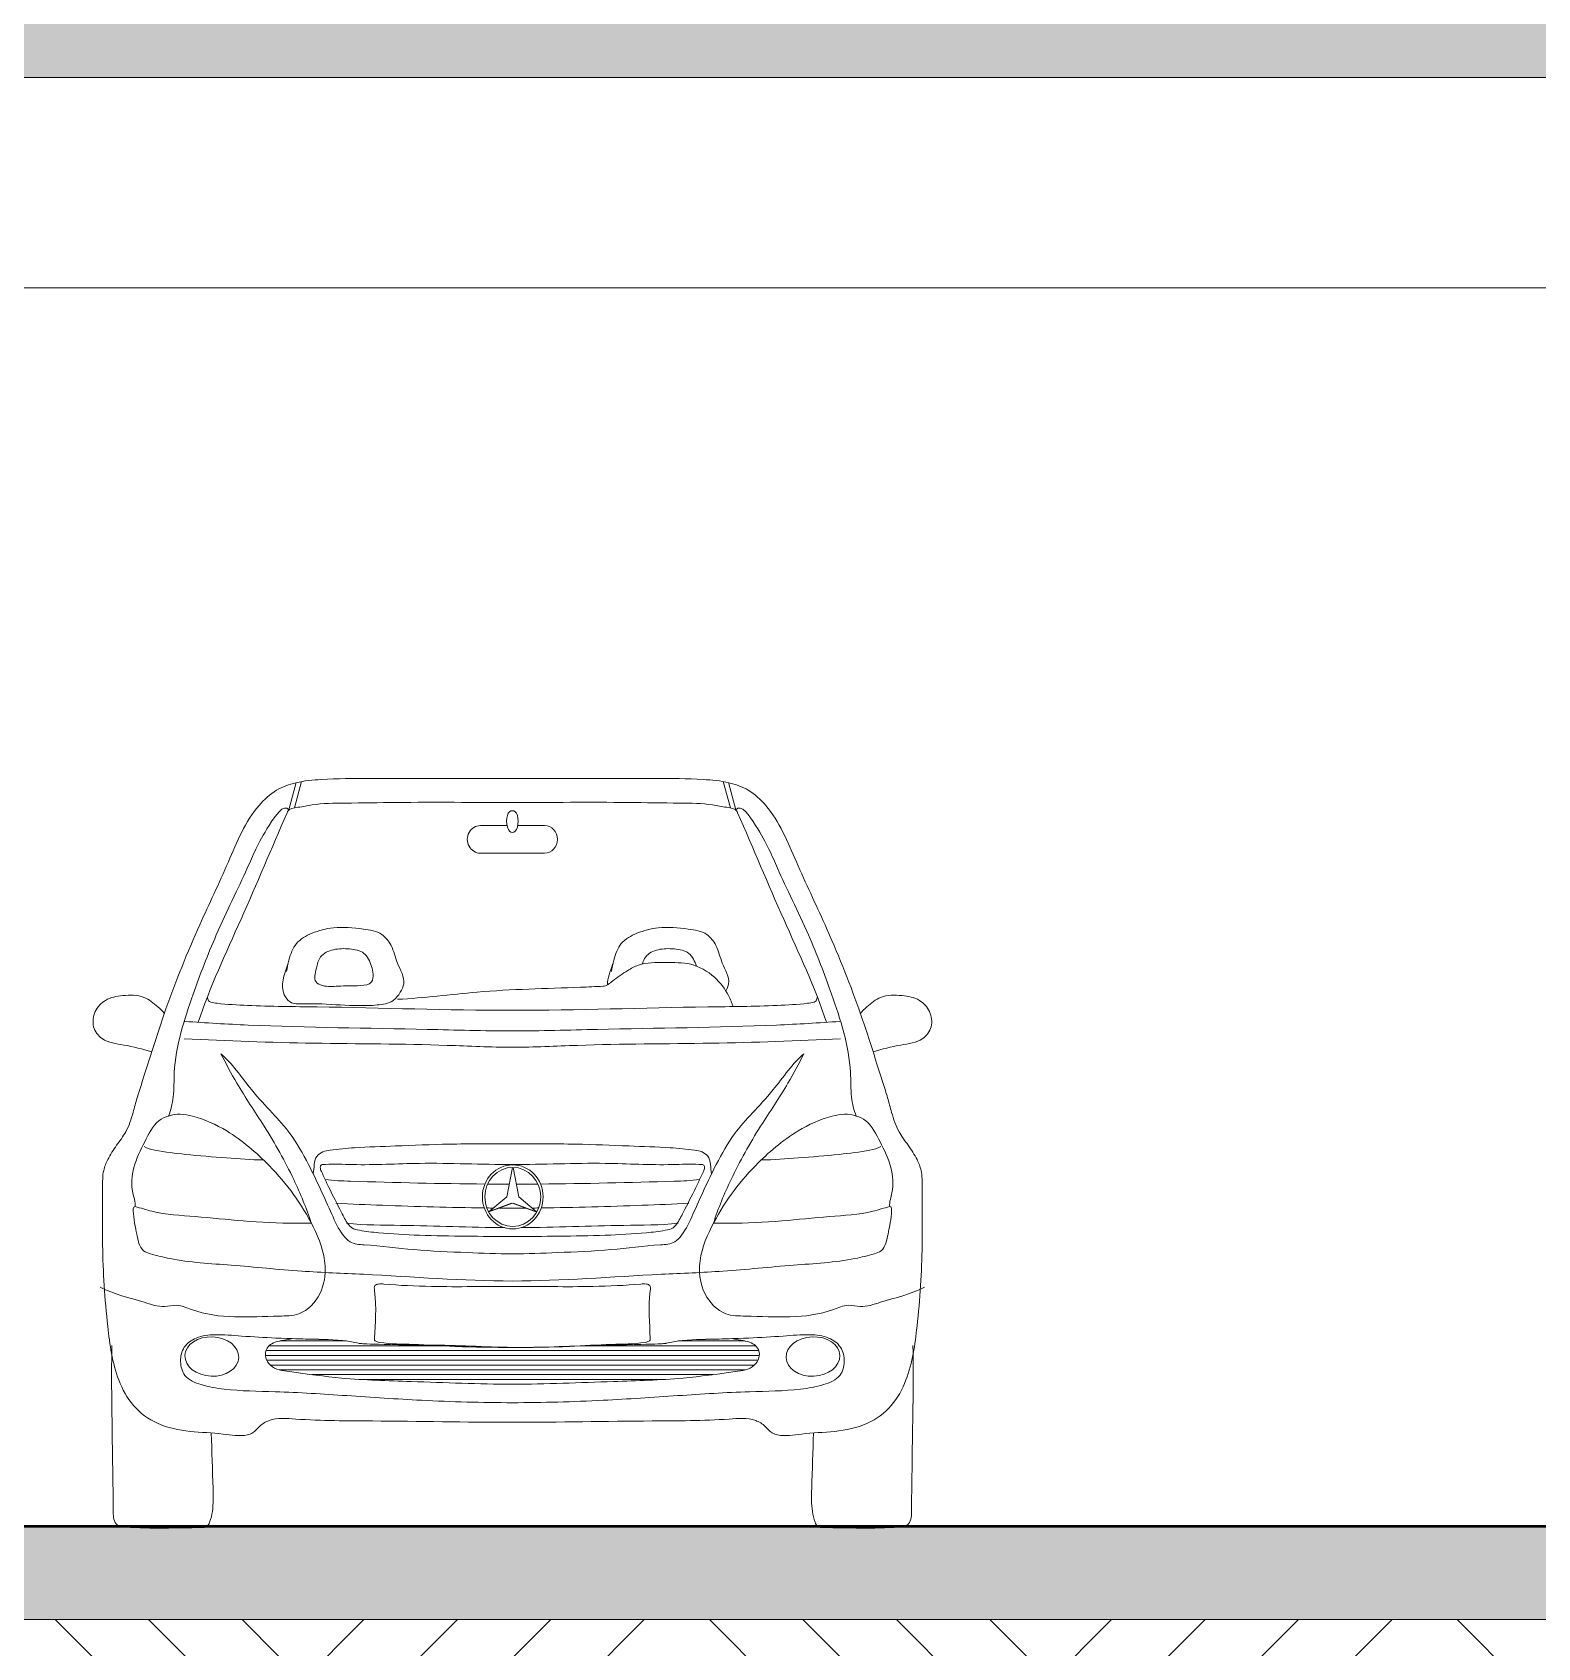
# Model space of a CAD drawing. Header units: millimetres. Extents: x 1135 to 1350, y 205 to 283.
# Drawn here: x 1300.437 to 1303.658, y 210.04 to 213.497 of the extents above; entities that cross this region are included whole.
import ezdxf

# ---------------------------------------------------------------- set-up
doc = ezdxf.new("R2010")
doc.units = ezdxf.units.MM
doc.header["$LTSCALE"] = 10
doc.layers.get('0').update_dxf_attribs({"color": 90})
for name, color, linetype, lineweight in [('CARROS', 252, 'Continuous', 13), ('CINZA', 252, 'Continuous', 13), ('HACHT', 90, 'Continuous', 9), ('PAREDES 2', 50, 'Continuous', 50), ('PN-01', 90, 'Continuous', 13)]:
    doc.layers.add(name, color=color, linetype=linetype, lineweight=lineweight)

# ---------------------------------------------------------------- blocks, each defined once
blk = doc.blocks.new('classe a f')
at = {"linetype": 'Continuous'}
h = blk.add_hatch(dxfattribs=at)
h.set_pattern_fill('LINE', color=256, scale=0.003, style=0)
h.set_pattern_definition([(0, (-298.459378, -116.502486), (0, 0.010287), [])])
edge = h.paths.add_edge_path()
edge.add_spline(control_points=[(-1.3123, 0.4012), (-1.3225, 0.3979), (-1.3497, 0.3974), (-1.37, 0.3804), (-1.3698, 0.3583), (-1.3545, 0.3353), (-1.2928, 0.3273), (-1.1956, 0.3132), (-1.0346, 0.3094), (-0.9133, 0.3037), (-0.8411, 0.3037)], knot_values=[0.020958, 0.020958, 0.020958, 0.020958, 0.051253, 0.077237, 0.090704, 0.108555, 0.150235, 0.259568, 0.40501, 0.616434, 0.616434, 0.616434, 0.616434], degree=3, periodic=0)
edge.add_spline(control_points=[(-0.8411, 0.3037), (-0.7689, 0.3037), (-0.6476, 0.3094), (-0.4866, 0.3132), (-0.3893, 0.3273), (-0.3277, 0.3353), (-0.3124, 0.3583), (-0.3122, 0.3804), (-0.3325, 0.3974), (-0.3597, 0.3979), (-0.3699, 0.4012)], knot_values=[0.020958, 0.020958, 0.020958, 0.020958, 0.232382, 0.377824, 0.487157, 0.528837, 0.546688, 0.560155, 0.586139, 0.616434, 0.616434, 0.616434, 0.616434], degree=3, periodic=0)
edge.add_spline(control_points=[(-0.3699, 0.4012), (-0.3893, 0.4006), (-0.4372, 0.3993), (-0.4829, 0.3988), (-0.5221, 0.3889), (-0.6629, 0.3874)], knot_values=[0.19773, 0.19773, 0.19773, 0.19773, 0.253849, 0.337387, 0.349808, 0.349808, 0.349808, 0.349808], degree=3, periodic=0)
edge.add_spline(control_points=[(-0.6629, 0.3874), (-0.7223, 0.3846), (-0.8411, 0.3789), (-0.9599, 0.3874), (-1.0193, 0.3874)], knot_values=[0, 0, 0, 0, 0.173961, 0.347923, 0.347923, 0.347923, 0.347923], degree=3, periodic=0)
edge.add_spline(control_points=[(-1.0193, 0.3874), (-1.1601, 0.3889), (-1.1993, 0.3988), (-1.245, 0.3993), (-1.2929, 0.4006), (-1.3123, 0.4012)], knot_values=[0.19773, 0.19773, 0.19773, 0.19773, 0.210152, 0.29369, 0.349808, 0.349808, 0.349808, 0.349808], degree=3, periodic=0)
for p, q in [((-1.3194, 1.5327), (-1.3036, 1.5911)), ((-1.3075, 1.5372), (-1.2923, 1.5934)), ((-0.3747, 1.5372), (-0.3899, 1.5934)), ((-0.3628, 1.5327), (-0.3786, 1.5911)), ((-0.9096, 1.4992), (-0.8527, 1.4992)), ((-0.7726, 1.4992), (-0.8295, 1.4992)), ((-0.9096, 1.4402), (-0.8411, 1.4402)), ((-0.7726, 1.4402), (-0.8411, 1.4402)), ((-0.8411, 0.7677), (-0.8532, 0.7046)), ((-0.8395, 0.7677), (-0.8274, 0.7046)), ((-0.8532, 0.7046), (-0.8914, 0.6722)), ((-0.8274, 0.7046), (-0.7892, 0.6722)), ((-0.893, 0.6722), (-0.8427, 0.691)), ((-0.8914, 0.6722), (-0.8411, 0.691)), ((-0.7907, 0.6722), (-0.8411, 0.691)), ((-0.7892, 0.6722), (-0.8395, 0.691))]:
    blk.add_line(p, q)
at = {"extrusion": (0, 0, -1)}
for centre, major_axis, ratio, start_param, end_param in [((-0.8424, 1.5077), (-0.0005, 0.0231), 0.48173, 3.062511, 6.444106), ((-1.4842, 0.3629), (-0.0575, 0.0022), 0.732383, 3.13629522944793, 9.419480536627516)]:
    blk.add_ellipse(centre, major_axis=major_axis, ratio=ratio, start_param=start_param, end_param=end_param, dxfattribs=at)
for centre, major_axis, ratio, start_param, end_param in [((-0.8398, 1.5077), (0.0005, 0.0231), 0.48173, 3.062511, 6.444106), ((-0.9096, 1.4697), (0, 0.0295), 0.949074, 0, 3.141593), ((-0.7726, 1.4697), (0, 0.0295), 0.949074, 3.141593, 6.283185), ((-0.8403, 0.7046), (0, 0.0685), 0.949074, 4.712389, 10.995574), ((-0.8403, 0.7046), (0, 0.0631), 0.949074, -1.570796, 4.712389), ((-0.198, 0.3629), (0.0575, 0.0022), 0.732383, 3.13629522944793, 9.419480536627516)]:
    blk.add_ellipse(centre, major_axis=major_axis, ratio=ratio, start_param=start_param, end_param=end_param)
for points, knots in [([(-0.8411, 1.5999), (-0.943, 1.5999), (-1.0791, 1.6006), (-1.2337, 1.5998), (-1.3011, 1.5938), (-1.3485, 1.5769), (-1.4064, 1.5239), (-1.4489, 1.417), (-1.5177, 1.274), (-1.584, 1.1111), (-1.622, 0.9853), (-1.6458, 0.9115), (-1.6533, 0.8815), (-1.665, 0.8453), (-1.6886, 0.8149), (-1.706, 0.7883), (-1.7184, 0.7578), (-1.7172, 0.6952), (-1.7198, 0.5846), (-1.7107, 0.4466), (-1.6944, 0.3279), (-1.655, 0.2544), (-1.5996, 0.214), (-1.531, 0.2006), (-1.4665, 0.1995), (-1.4213, 0.1906), (-1.3938, 0.1995), (-1.3822, 0.2155), (-1.3519, 0.2332), (-1.2675, 0.2251), (-1.0964, 0.2256), (-0.9408, 0.2222), (-0.8411, 0.2222)], [0, 0, 0, 0, 0.298131, 0.398536, 0.452313, 0.495555, 0.542572, 0.671726, 0.810019, 0.990753, 1.162154, 1.176923, 1.207248, 1.248531, 1.28151, 1.315325, 1.338386, 1.372214, 1.486341, 1.647656, 1.756395, 1.815566, 1.876643, 1.946802, 2.016064, 2.066728, 2.078132, 2.097685, 2.120711, 2.176435, 2.33684, 2.628743, 2.628743, 2.628743, 2.628743]), ([(-0.8411, 1.5999), (-0.7392, 1.5999), (-0.6031, 1.6006), (-0.4485, 1.5998), (-0.3811, 1.5938), (-0.3337, 1.5769), (-0.2758, 1.5239), (-0.2333, 1.417), (-0.1645, 1.274), (-0.0982, 1.1111), (-0.0602, 0.9853), (-0.0364, 0.9115), (-0.0289, 0.8815), (-0.0172, 0.8453), (0.0065, 0.8149), (0.0238, 0.7883), (0.0362, 0.7578), (0.035, 0.6952), (0.0376, 0.5846), (0.0285, 0.4466), (0.0122, 0.3279), (-0.0272, 0.2544), (-0.0826, 0.214), (-0.1512, 0.2006), (-0.2157, 0.1995), (-0.2609, 0.1906), (-0.2884, 0.1995), (-0.3, 0.2155), (-0.3303, 0.2332), (-0.4147, 0.2251), (-0.5858, 0.2256), (-0.7414, 0.2222), (-0.8411, 0.2222)], [0, 0, 0, 0, 0.298131, 0.398536, 0.452313, 0.495555, 0.542572, 0.671726, 0.810019, 0.990753, 1.162154, 1.176923, 1.207248, 1.248531, 1.28151, 1.315325, 1.338386, 1.372214, 1.486341, 1.647656, 1.756395, 1.815566, 1.876643, 1.946802, 2.016064, 2.066728, 2.078132, 2.097685, 2.120711, 2.176435, 2.33684, 2.628743, 2.628743, 2.628743, 2.628743]), ([(-1.3193, 1.5326), (-1.3304, 1.5469), (-1.3818, 1.4723), (-1.4104, 1.399), (-1.4752, 1.2705), (-1.5287, 1.1289), (-1.567, 1.0112), (-1.5645, 0.9215), (-1.5718, 0.8903), (-1.5767, 0.8772)], [0, 0, 0, 0, 0.0514328, 0.1478606, 0.2949049, 0.4217769, 0.5819123, 0.6306351, 0.6697887, 0.6697887, 0.6697887, 0.6697887]), ([(-0.8411, 1.5487), (-0.9238, 1.5487), (-1.0437, 1.5498), (-1.1852, 1.5473), (-1.2576, 1.5468), (-1.2961, 1.5383), (-1.3191, 1.5362), (-1.3561, 1.4506), (-1.4185, 1.3015), (-1.4882, 1.1539), (-1.5134, 1.0782)], [0, 0, 0, 0, 0.2421333, 0.3490736, 0.4180781, 0.4481582, 0.4711032, 0.4737579, 0.7059202, 0.9287718, 0.9287718, 0.9287718, 0.9287718]), ([(-0.8411, 1.5487), (-0.7584, 1.5487), (-0.6385, 1.5498), (-0.497, 1.5473), (-0.4246, 1.5468), (-0.3861, 1.5383), (-0.3631, 1.5362), (-0.3261, 1.4506), (-0.2637, 1.3015), (-0.194, 1.1539), (-0.1688, 1.0782)], [0, 0, 0, 0, 0.2421333, 0.3490736, 0.4180781, 0.4481582, 0.4711032, 0.4737579, 0.7059202, 0.9287718, 0.9287718, 0.9287718, 0.9287718]), ([(-0.3629, 1.5326), (-0.3518, 1.5469), (-0.3004, 1.4723), (-0.2718, 1.399), (-0.207, 1.2705), (-0.1535, 1.1289), (-0.1152, 1.0112), (-0.1177, 0.9215), (-0.1104, 0.8903), (-0.1055, 0.8772)], [0, 0, 0, 0, 0.0514328, 0.1478606, 0.2949049, 0.4217769, 0.5819123, 0.6306351, 0.6697887, 0.6697887, 0.6697887, 0.6697887]), ([(-1.3242, 1.1867), (-1.3231, 1.1951), (-1.3189, 1.2158), (-1.3062, 1.2505), (-1.2677, 1.2715), (-1.2187, 1.284), (-1.1682, 1.2793), (-1.1216, 1.2722), (-1.0965, 1.2408), (-1.0895, 1.2029), (-1.0673, 1.169), (-1.0812, 1.1405), (-1.0981, 1.1191), (-1.1745, 1.1085), (-1.2419, 1.121), (-1.3161, 1.1165), (-1.3403, 1.1504), (-1.3298, 1.1799), (-1.3217, 1.2023)], [0, 0, 0, 0, 0.0233727, 0.0594516, 0.0978853, 0.1437653, 0.2064672, 0.2465183, 0.2755211, 0.3128598, 0.3558795, 0.3742171, 0.3972242, 0.430831, 0.5862871, 0.6130405, 0.6318507, 0.6924695, 0.6924695, 0.6924695, 0.6924695]), ([(-0.629, 1.1867), (-0.6279, 1.1951), (-0.6237, 1.2158), (-0.611, 1.2505), (-0.5725, 1.2715), (-0.5235, 1.284), (-0.473, 1.2793), (-0.4264, 1.2722), (-0.4013, 1.2408), (-0.3943, 1.2029), (-0.3727, 1.17), (-0.3814, 1.1502), (-0.3842, 1.1451)], [0, 0, 0, 0, 0.0233727, 0.0594516, 0.0978853, 0.1437653, 0.2064672, 0.2465183, 0.2755211, 0.3128598, 0.3558795, 0.3714626, 0.3714626, 0.3714626, 0.3714626]), ([(-1.2604, 1.1939), (-1.2586, 1.2023), (-1.2535, 1.2226), (-1.2227, 1.2363), (-1.1911, 1.2361), (-1.1558, 1.2307), (-1.1434, 1.2027), (-1.1378, 1.1819), (-1.1408, 1.1589), (-1.1762, 1.1555), (-1.209, 1.1568), (-1.2413, 1.153), (-1.268, 1.1652), (-1.2634, 1.1827), (-1.2604, 1.1939)], [0, 0, 0, 0, 0.0239594, 0.0541489, 0.0877965, 0.1192823, 0.1496462, 0.1650884, 0.1811494, 0.2051562, 0.252164, 0.2847196, 0.2998132, 0.326906, 0.326906, 0.326906, 0.326906]), ([(-0.563, 1.203), (-0.5614, 1.2084), (-0.5553, 1.2239), (-0.5275, 1.2363), (-0.4959, 1.2361), (-0.4608, 1.2307), (-0.4509, 1.2088), (-0.4474, 1.1985)], [0.0085484, 0.0085484, 0.0085484, 0.0085484, 0.0239594, 0.0541489, 0.0877965, 0.1192823, 0.1489581, 0.1489581, 0.1489581, 0.1489581]), ([(-0.6473, 1.1552), (-0.6394, 1.1557), (-0.6222, 1.171), (-0.5985, 1.1869), (-0.5622, 1.2072), (-0.515, 1.2055), (-0.458, 1.2072), (-0.4085, 1.1795), (-0.381, 1.1432), (-0.3715, 1.1198), (-0.3687, 1.1118)], [0, 0, 0, 0, 0.0232157, 0.0604085, 0.0850383, 0.1412557, 0.1946739, 0.2506829, 0.2974078, 0.3211584, 0.3211584, 0.3211584, 0.3211584]), ([(-1.0871, 1.1274), (-1.0302, 1.1301), (-0.9002, 1.148), (-0.7532, 1.1506), (-0.6634, 1.1546), (-0.6473, 1.1552)], [0, 0, 0, 0, 0.1667231, 0.3828087, 0.429924, 0.429924, 0.429924, 0.429924]), ([(-1.5852, 1.0962), (-1.5894, 1.1018), (-1.6031, 1.1151), (-1.6312, 1.1371), (-1.6726, 1.1366), (-1.7115, 1.13), (-1.7365, 1.103), (-1.7416, 1.0678), (-1.7161, 1.0347), (-1.6674, 1.0304), (-1.6323, 1.0208), (-1.6128, 1.0148)], [0, 0, 0, 0, 0.0197811, 0.0543863, 0.0988397, 0.1361741, 0.1666812, 0.1971733, 0.2263103, 0.2735636, 0.3332513, 0.3332513, 0.3332513, 0.3332513]), ([(-0.8411, 1.1039), (-0.9804, 1.1039), (-1.1697, 1.111), (-1.3795, 1.1122), (-1.4562, 1.1167), (-1.4835, 1.1202), (-1.4916, 1.1233), (-1.4928, 1.1282), (-1.4935, 1.1312), (-1.4938, 1.1324)], [0, 0, 0, 0, 0.407731, 0.5529764, 0.6163873, 0.630156, 0.6350834, 0.639812, 0.6432292, 0.6432292, 0.6432292, 0.6432292]), ([(-0.8411, 1.1039), (-0.7018, 1.1039), (-0.5125, 1.111), (-0.3027, 1.1122), (-0.226, 1.1167), (-0.1987, 1.1202), (-0.1906, 1.1233), (-0.1894, 1.1282), (-0.1887, 1.1312), (-0.1884, 1.1324)], [0, 0, 0, 0, 0.407731, 0.5529764, 0.6163873, 0.630156, 0.6350834, 0.639812, 0.6432292, 0.6432292, 0.6432292, 0.6432292]), ([(-0.097, 1.0962), (-0.0928, 1.1018), (-0.0791, 1.1151), (-0.051, 1.1371), (-0.0096, 1.1366), (0.0293, 1.13), (0.0543, 1.103), (0.0594, 1.0678), (0.0339, 1.0347), (-0.0148, 1.0304), (-0.0499, 1.0208), (-0.0694, 1.0148)], [0, 0, 0, 0, 0.0197811, 0.0543863, 0.0988397, 0.1361741, 0.1666812, 0.1971733, 0.2263103, 0.2735636, 0.3332513, 0.3332513, 0.3332513, 0.3332513]), ([(-1.5419, 1.0801), (-1.4968, 1.0769), (-1.324, 1.0669), (-1.0902, 1.0657), (-0.9018, 1.0597), (-0.8411, 1.0597)], [0, 0, 0, 0, 0.1324732, 0.5063996, 0.6840555, 0.6840555, 0.6840555, 0.6840555]), ([(-0.1403, 1.0801), (-0.1854, 1.0769), (-0.3582, 1.0669), (-0.592, 1.0657), (-0.7804, 1.0597), (-0.8411, 1.0597)], [0, 0, 0, 0, 0.1324732, 0.5063996, 0.6840555, 0.6840555, 0.6840555, 0.6840555]), ([(-1.5434, 1.0428), (-1.4511, 1.0383), (-1.2634, 1.0317), (-1.0292, 1.0324), (-0.8876, 1.0247), (-0.8411, 1.0247)], [0, 0, 0, 0, 0.2704439, 0.5494104, 0.6853971, 0.6853971, 0.6853971, 0.6853971]), ([(-0.1388, 1.0428), (-0.2311, 1.0383), (-0.4187, 1.0317), (-0.653, 1.0324), (-0.7946, 1.0247), (-0.8411, 1.0247)], [0, 0, 0, 0, 0.2704439, 0.5494104, 0.6853971, 0.6853971, 0.6853971, 0.6853971]), ([(-1.4649, 1.0109), (-1.4538, 0.9898), (-1.4259, 0.9362), (-1.3671, 0.851), (-1.3114, 0.752), (-1.2817, 0.6804), (-1.2713, 0.6483)], [0, 0, 0, 0, 0.0670035, 0.169745, 0.2921235, 0.3860681, 0.3860681, 0.3860681, 0.3860681]), ([(-1.4649, 1.0109), (-1.442, 0.9916), (-1.387, 0.912), (-1.3234, 0.8576), (-1.2694, 0.7616), (-1.2365, 0.6876), (-1.2107, 0.6299), (-1.1866, 0.6035), (-1.1313, 0.601), (-1.0501, 0.5898), (-0.9434, 0.5856), (-0.8733, 0.5827), (-0.8411, 0.5827)], [0.0651502, 0.0651502, 0.0651502, 0.0651502, 0.1452859, 0.2646275, 0.3361116, 0.4460134, 0.493873, 0.5132055, 0.5434957, 0.6472992, 0.7591432, 0.8532805, 0.8532805, 0.8532805, 0.8532805]), ([(-0.2173, 1.0109), (-0.2402, 0.9916), (-0.2952, 0.912), (-0.3588, 0.8576), (-0.4128, 0.7616), (-0.4457, 0.6876), (-0.4715, 0.6299), (-0.4956, 0.6035), (-0.5509, 0.601), (-0.6321, 0.5898), (-0.7388, 0.5856), (-0.8089, 0.5827), (-0.8411, 0.5827)], [0.0651502, 0.0651502, 0.0651502, 0.0651502, 0.1452859, 0.2646275, 0.3361116, 0.4460134, 0.493873, 0.5132055, 0.5434957, 0.6472992, 0.7591432, 0.8532805, 0.8532805, 0.8532805, 0.8532805]), ([(-0.2173, 1.0109), (-0.2284, 0.9898), (-0.2563, 0.9362), (-0.3151, 0.851), (-0.3708, 0.752), (-0.4005, 0.6804), (-0.4109, 0.6483)], [0, 0, 0, 0, 0.0670035, 0.169745, 0.2921235, 0.3860681, 0.3860681, 0.3860681, 0.3860681]), ([(-1.5767, 0.8772), (-1.5611, 0.8844), (-1.5144, 0.8775), (-1.4402, 0.8432), (-1.3476, 0.7649), (-1.2746, 0.6664), (-1.236, 0.5672), (-1.2471, 0.4943), (-1.2902, 0.4496), (-1.39, 0.4498), (-1.4787, 0.4402), (-1.557, 0.4759), (-1.5917, 0.4662), (-1.6465, 0.4858), (-1.6932, 0.4959), (-1.7228, 0.511)], [0, 0, 0, 0, 0.049925, 0.127005, 0.239611, 0.39136, 0.472445, 0.528082, 0.587758, 0.629613, 0.813053, 0.845042, 0.870106, 0.913679, 1.009858, 1.009858, 1.009858, 1.009858]), ([(-1.5767, 0.8772), (-1.5842, 0.8762), (-1.6077, 0.8633), (-1.6286, 0.8205), (-1.6538, 0.7709), (-1.658, 0.721), (-1.6476, 0.694), (-1.6485, 0.684)], [0, 0, 0, 0, 0.0221461, 0.0732164, 0.129024, 0.1789321, 0.2066426, 0.2066426, 0.2066426, 0.2066426]), ([(-0.1055, 0.8772), (-0.1211, 0.8844), (-0.1678, 0.8775), (-0.2419, 0.8432), (-0.3346, 0.7649), (-0.4076, 0.6664), (-0.4462, 0.5672), (-0.4351, 0.4943), (-0.392, 0.4496), (-0.2922, 0.4498), (-0.2035, 0.4402), (-0.1252, 0.4759), (-0.0905, 0.4662), (-0.0357, 0.4858), (0.011, 0.4959), (0.0406, 0.511)], [0, 0, 0, 0, 0.049925, 0.127005, 0.239611, 0.39136, 0.472445, 0.528082, 0.587758, 0.629613, 0.813053, 0.845042, 0.870106, 0.913679, 1.009858, 1.009858, 1.009858, 1.009858]), ([(-0.1055, 0.8772), (-0.098, 0.8762), (-0.0745, 0.8633), (-0.0536, 0.8205), (-0.0284, 0.7709), (-0.0242, 0.721), (-0.0346, 0.694), (-0.0337, 0.684)], [0, 0, 0, 0, 0.0221461, 0.0732164, 0.129024, 0.1789321, 0.2066426, 0.2066426, 0.2066426, 0.2066426]), ([(-1.6293, 0.8122), (-1.6225, 0.8077), (-1.5919, 0.8015), (-1.5335, 0.7943), (-1.4556, 0.7881), (-1.4, 0.7837), (-1.3737, 0.7838)], [0, 0, 0, 0, 0.0236711, 0.088367, 0.1742093, 0.2513933, 0.2513933, 0.2513933, 0.2513933]), ([(-0.8411, 0.8179), (-0.8862, 0.8179), (-0.9696, 0.8186), (-1.0821, 0.8136), (-1.167, 0.8109), (-1.2191, 0.8067), (-1.2467, 0.802), (-1.2666, 0.7889), (-1.265, 0.7664), (-1.2672, 0.7536)], [0, 0, 0, 0, 0.1321286, 0.2438705, 0.329491, 0.3808018, 0.3966526, 0.411151, 0.4451948, 0.4451948, 0.4451948, 0.4451948]), ([(-0.8411, 0.8179), (-0.796, 0.8179), (-0.7126, 0.8186), (-0.6001, 0.8136), (-0.5152, 0.8109), (-0.4631, 0.8067), (-0.4355, 0.802), (-0.4156, 0.7889), (-0.4172, 0.7664), (-0.415, 0.7536)], [0, 0, 0, 0, 0.1321286, 0.2438705, 0.329491, 0.3808018, 0.3966526, 0.411151, 0.4451948, 0.4451948, 0.4451948, 0.4451948]), ([(-0.0529, 0.8122), (-0.0597, 0.8077), (-0.0903, 0.8015), (-0.1487, 0.7943), (-0.2266, 0.7881), (-0.2822, 0.7837), (-0.3085, 0.7838)], [0, 0, 0, 0, 0.0236711, 0.088367, 0.1742093, 0.2513933, 0.2513933, 0.2513933, 0.2513933]), ([(-0.8411, 0.7737), (-0.9074, 0.7737), (-1.0218, 0.7798), (-1.1542, 0.7714), (-1.2239, 0.7754), (-1.2453, 0.7734), (-1.2506, 0.7741), (-1.2532, 0.7664), (-1.2456, 0.7504), (-1.2312, 0.7178), (-1.2111, 0.6806), (-1.1966, 0.6506), (-1.1837, 0.6359), (-1.1602, 0.6312), (-1.1125, 0.6258), (-1.0027, 0.6201), (-0.9074, 0.62), (-0.8411, 0.62)], [0, 0, 0, 0, 0.1939256, 0.3341472, 0.3899905, 0.3949442, 0.3985174, 0.4041429, 0.4126382, 0.4480833, 0.5042035, 0.5313893, 0.5415131, 0.5583991, 0.5982925, 0.6841786, 0.8781028, 0.8781028, 0.8781028, 0.8781028]), ([(-0.8411, 0.7737), (-0.7748, 0.7737), (-0.6604, 0.7798), (-0.528, 0.7714), (-0.4583, 0.7754), (-0.4369, 0.7734), (-0.4316, 0.7741), (-0.429, 0.7664), (-0.4366, 0.7504), (-0.451, 0.7178), (-0.4711, 0.6806), (-0.4856, 0.6506), (-0.4985, 0.6359), (-0.522, 0.6312), (-0.5697, 0.6258), (-0.6795, 0.6201), (-0.7748, 0.62), (-0.8411, 0.62)], [0, 0, 0, 0, 0.1939256, 0.3341472, 0.3899905, 0.3949442, 0.3985174, 0.4041429, 0.4126382, 0.4480833, 0.5042035, 0.5313893, 0.5415131, 0.5583991, 0.5982925, 0.6841786, 0.8781028, 0.8781028, 0.8781028, 0.8781028]), ([(-1.2416, 0.7419), (-1.2237, 0.7392), (-1.1095, 0.7357), (-0.9957, 0.7327), (-0.8999, 0.732)], [0, 0, 0, 0, 0.0530646, 0.3335694, 0.3335694, 0.3335694, 0.3335694]), ([(-0.4406, 0.7419), (-0.4585, 0.7392), (-0.5722, 0.7357), (-0.6855, 0.7328), (-0.7807, 0.732)], [0, 0, 0, 0, 0.0530646, 0.3320358, 0.3320358, 0.3320358, 0.3320358]), ([(-1.6485, 0.684), (-1.6535, 0.6845), (-1.6511, 0.6518), (-1.6454, 0.6308), (-1.6386, 0.5898), (-1.6066, 0.5799), (-1.5458, 0.5648), (-1.4358, 0.5593), (-1.2984, 0.5443), (-1.0975, 0.5373), (-0.9475, 0.5245), (-0.8411, 0.5245)], [0, 0, 0, 0, 0.0146829, 0.0556633, 0.091827, 0.1072703, 0.1487689, 0.2777503, 0.4255579, 0.5541875, 0.8655795, 0.8655795, 0.8655795, 0.8655795]), ([(-1.6485, 0.684), (-1.6364, 0.6806), (-1.5946, 0.6672), (-1.5163, 0.6628), (-1.414, 0.652), (-1.331, 0.6478), (-1.2823, 0.6481), (-1.2713, 0.6483)], [0, 0, 0, 0, 0.0366252, 0.127555, 0.2277041, 0.3383031, 0.3702988, 0.3702988, 0.3702988, 0.3702988]), ([(-1.2188, 0.6909), (-1.1856, 0.689), (-1.0798, 0.6849), (-0.9739, 0.6817), (-0.9013, 0.6809)], [0, 0, 0, 0, 0.0973218, 0.3098571, 0.3098571, 0.3098571, 0.3098571]), ([(-0.0337, 0.684), (-0.0287, 0.6845), (-0.0311, 0.6518), (-0.0368, 0.6308), (-0.0436, 0.5898), (-0.0756, 0.5799), (-0.1364, 0.5648), (-0.2464, 0.5593), (-0.3838, 0.5443), (-0.5847, 0.5373), (-0.7347, 0.5245), (-0.8411, 0.5245)], [0, 0, 0, 0, 0.0146829, 0.0556633, 0.091827, 0.1072703, 0.1487689, 0.2777503, 0.4255579, 0.5541875, 0.8655795, 0.8655795, 0.8655795, 0.8655795]), ([(-0.4634, 0.6909), (-0.4966, 0.689), (-0.6019, 0.6849), (-0.7072, 0.6817), (-0.7793, 0.6809)], [0, 0, 0, 0, 0.0973218, 0.3083129, 0.3083129, 0.3083129, 0.3083129]), ([(-0.0337, 0.684), (-0.0458, 0.6806), (-0.0876, 0.6672), (-0.1659, 0.6628), (-0.2682, 0.652), (-0.3512, 0.6478), (-0.3999, 0.6481), (-0.4109, 0.6483)], [0, 0, 0, 0, 0.0366252, 0.127555, 0.2277041, 0.3383031, 0.3702988, 0.3702988, 0.3702988, 0.3702988]), ([(-1.1958, 0.648), (-1.1572, 0.6441), (-1.0443, 0.6444), (-0.9318, 0.6392), (-0.858, 0.6387)], [0, 0, 0, 0, 0.1136003, 0.3297235, 0.3297235, 0.3297235, 0.3297235]), ([(-0.4864, 0.648), (-0.525, 0.6441), (-0.6374, 0.6444), (-0.7493, 0.6392), (-0.8226, 0.6387)], [0, 0, 0, 0, 0.1136003, 0.328149, 0.328149, 0.328149, 0.328149]), ([(-0.8411, 0.5129), (-0.8987, 0.5129), (-0.9897, 0.511), (-1.0869, 0.5152), (-1.1262, 0.519), (-1.1376, 0.5153), (-1.1307, 0.4686), (-1.1352, 0.4344), (-1.136, 0.4), (-1.1365, 0.3976), (-1.134, 0.396), (-1.1306, 0.3942), (-1.1031, 0.3892), (-1.0473, 0.3897), (-0.9526, 0.383), (-0.8819, 0.3824), (-0.8411, 0.3824)], [0, 0, 0, 0, 0.1686457, 0.2681888, 0.2799326, 0.2876418, 0.2978399, 0.3916919, 0.3939674, 0.3959112, 0.3977128, 0.4015282, 0.4076649, 0.4777915, 0.5655624, 0.6849026, 0.6849026, 0.6849026, 0.6849026]), ([(-0.8411, 0.5129), (-0.7835, 0.5129), (-0.6925, 0.511), (-0.5953, 0.5152), (-0.556, 0.519), (-0.5446, 0.5153), (-0.5515, 0.4686), (-0.547, 0.4344), (-0.5462, 0.4), (-0.5457, 0.3976), (-0.5482, 0.396), (-0.5516, 0.3942), (-0.5791, 0.3892), (-0.6349, 0.3897), (-0.7296, 0.383), (-0.8003, 0.3824), (-0.8411, 0.3824)], [0, 0, 0, 0, 0.1686457, 0.2681888, 0.2799326, 0.2876418, 0.2978399, 0.3916919, 0.3939674, 0.3959112, 0.3977128, 0.4015282, 0.4076649, 0.4777915, 0.5655624, 0.6849026, 0.6849026, 0.6849026, 0.6849026]), ([(-1.6981, 0.3863), (-1.6996, 0.3083), (-1.6969, 0.1895), (-1.6955, 0.0656), (-1.695, 0.0149), (-1.6868, -0.0009), (-1.6172, -0.0064), (-1.5566, -0.0031), (-1.4941, -0.0034), (-1.4866, 0.0128), (-1.4806, 0.0392), (-1.4819, 0.1042), (-1.4844, 0.1598), (-1.4854, 0.1992)], [0, 0, 0, 0, 0.2166711, 0.3299695, 0.3442017, 0.3575649, 0.3750975, 0.5324468, 0.5452834, 0.5554979, 0.5774836, 0.6228216, 0.7327451, 0.7327451, 0.7327451, 0.7327451]), ([(-1.0193, 0.3874), (-1.1601, 0.3889), (-1.1993, 0.3988), (-1.2551, 0.3994), (-1.3416, 0.4019), (-1.4151, 0.4059), (-1.4721, 0.4112), (-1.5155, 0.4067), (-1.5462, 0.3856), (-1.5539, 0.3524), (-1.5438, 0.316), (-1.5031, 0.3002), (-1.439, 0.2889), (-1.3335, 0.2884), (-1.1933, 0.279), (-1.0241, 0.2676), (-0.9059, 0.2641), (-0.8411, 0.2641)], [0.19773, 0.19773, 0.19773, 0.19773, 0.210152, 0.29369, 0.3834, 0.454985, 0.510928, 0.550453, 0.581113, 0.610721, 0.639462, 0.67783, 0.726767, 0.83346, 0.983117, 1.139335, 1.329109, 1.329109, 1.329109, 1.329109]), ([(-1.3123, 0.4012), (-1.3225, 0.3979), (-1.3497, 0.3974), (-1.37, 0.3804), (-1.3698, 0.3583), (-1.3545, 0.3353), (-1.2928, 0.3273), (-1.1956, 0.3132), (-1.0346, 0.3094), (-0.9133, 0.3037), (-0.8411, 0.3037)], [0.0209581, 0.0209581, 0.0209581, 0.0209581, 0.0512528, 0.0772374, 0.0907038, 0.1085552, 0.1502347, 0.2595676, 0.4050099, 0.6164339, 0.6164339, 0.6164339, 0.6164339]), ([(-1.0193, 0.3874), (-1.1601, 0.3889), (-1.1993, 0.3988), (-1.245, 0.3993), (-1.2929, 0.4006), (-1.3123, 0.4012)], [0.1977304, 0.1977304, 0.1977304, 0.1977304, 0.210152, 0.2936901, 0.3498082, 0.3498082, 0.3498082, 0.3498082]), ([(-0.6629, 0.3874), (-0.5221, 0.3889), (-0.4829, 0.3988), (-0.4271, 0.3994), (-0.3406, 0.4019), (-0.2671, 0.4059), (-0.2101, 0.4112), (-0.1666, 0.4067), (-0.136, 0.3856), (-0.1283, 0.3524), (-0.1384, 0.316), (-0.1791, 0.3002), (-0.2432, 0.2889), (-0.3487, 0.2884), (-0.4889, 0.279), (-0.6581, 0.2676), (-0.7763, 0.2641), (-0.8411, 0.2641)], [0.19773, 0.19773, 0.19773, 0.19773, 0.210152, 0.29369, 0.3834, 0.454985, 0.510928, 0.550453, 0.581113, 0.610721, 0.639462, 0.67783, 0.726767, 0.83346, 0.983117, 1.139335, 1.329109, 1.329109, 1.329109, 1.329109]), ([(-0.3699, 0.4012), (-0.3597, 0.3979), (-0.3325, 0.3974), (-0.3122, 0.3804), (-0.3124, 0.3583), (-0.3277, 0.3353), (-0.3893, 0.3273), (-0.4866, 0.3132), (-0.6476, 0.3094), (-0.7689, 0.3037), (-0.8411, 0.3037)], [0.0209581, 0.0209581, 0.0209581, 0.0209581, 0.0512528, 0.0772374, 0.0907038, 0.1085552, 0.1502347, 0.2595676, 0.4050099, 0.6164339, 0.6164339, 0.6164339, 0.6164339]), ([(-0.6629, 0.3874), (-0.5221, 0.3889), (-0.4829, 0.3988), (-0.4372, 0.3993), (-0.3893, 0.4006), (-0.3699, 0.4012)], [0.1977304, 0.1977304, 0.1977304, 0.1977304, 0.210152, 0.2936901, 0.3498082, 0.3498082, 0.3498082, 0.3498082]), ([(0.0159, 0.3863), (0.0174, 0.3083), (0.0147, 0.1895), (0.0133, 0.0656), (0.0128, 0.0149), (0.0046, -0.0009), (-0.065, -0.0064), (-0.1256, -0.0031), (-0.1881, -0.0034), (-0.1956, 0.0128), (-0.2016, 0.0392), (-0.2003, 0.1042), (-0.1978, 0.1598), (-0.1968, 0.1992)], [0, 0, 0, 0, 0.2166711, 0.3299695, 0.3442017, 0.3575649, 0.3750975, 0.5324468, 0.5452834, 0.5554979, 0.5774836, 0.6228216, 0.7327451, 0.7327451, 0.7327451, 0.7327451])]:
    blk.add_open_spline(points, degree=3, knots=knots)
for points in [[(-0.6377, 1.1584), (-0.6372, 1.1726), (-0.6319, 1.1874), (-0.6266, 1.2023)], [(-0.8943, 0.732), (-0.8788, 0.7318), (-0.8634, 0.7318), (-0.848, 0.7318)], [(-0.7864, 0.732), (-0.8018, 0.7319), (-0.8172, 0.7318), (-0.8326, 0.7318)], [(-0.8958, 0.6808), (-0.891, 0.6808), (-0.8862, 0.6807), (-0.8814, 0.6807)], [(-0.8705, 0.6806), (-0.8607, 0.6806), (-0.8509, 0.6805), (-0.8411, 0.6805)], [(-0.8132, 0.6806), (-0.8225, 0.6806), (-0.8318, 0.6805), (-0.8411, 0.6805)], [(-0.7848, 0.6808), (-0.7896, 0.6808), (-0.7944, 0.6807), (-0.7992, 0.6807)], [(-1.0193, 0.3874), (-0.9599, 0.3874), (-0.8411, 0.3789), (-0.7223, 0.3846), (-0.6629, 0.3874)]]:
    blk.add_open_spline(points, degree=3)

msp = doc.modelspace()

# ---------------------------------------------------------------- hatches: boundary and pattern name
at = {"layer": 'CINZA'}
h = msp.add_hatch(dxfattribs=at)
h.set_pattern_fill('SOLO2', color=256, style=0)
h.set_pattern_definition([(45, (759.0659, 189.21928), (0.2, 0.6), [0.5656854, -0.5656854]), (45, (759.1659, 189.11928), (0.2, 0.6), [0.5656854, -0.5656854]), (315, (759.2659, 189.1193), (0.6, 0.2), [0.2828427, -0.2828427]), (315, (759.3659, 189.2193), (0.6, 0.2), [0.2828427, -0.2828427]), (315, (759.4659, 189.3193), (0.6, 0.2), [0.2828427, -0.2828427]), (315, (759.5659, 189.4193), (0.6, 0.2), [0.2828427, -0.2828427])])
h.paths.add_polyline_path([(1297.4787, 216.3694), (1294.6389, 214.8303), (1294.6389, 206.5075), (1306.7287, 206.5075), (1306.7287, 208.3567), (1306.2888, 208.3567), (1306.2888, 209.9795), (1306.7287, 209.9795), (1306.7287, 210.1), (1297.4787, 210.1)])
h.paths.add_polyline_path([(1297.0738, 209.9795), (1297.9536, 209.9795), (1297.9536, 208.3567), (1297.0738, 208.3567)], flags=17)
at = {"layer": 'HACHT'}
h = msp.add_hatch(color=256, dxfattribs=at)
h.paths.add_polyline_path([(1303.9787, 220.2), (1297.4787, 220.2), (1297.4787, 220), (1303.9787, 220)])
h.paths.add_polyline_path([(1297.7287, 220), (1297.4787, 220), (1297.4787, 216.9), (1297.7287, 216.9)])
h.paths.add_polyline_path([(1306.7287, 216.9), (1297.4787, 216.9), (1297.4787, 216.7), (1306.7287, 216.7)])
h.paths.add_polyline_path([(1297.7287, 216.7), (1297.4787, 216.7), (1297.4787, 213.6), (1297.7287, 213.6)])
h.paths.add_polyline_path([(1306.7287, 213.6), (1297.4787, 213.6), (1297.4787, 213.4), (1306.7287, 213.4)])
h.paths.add_polyline_path([(1297.7287, 213.4), (1297.4787, 213.4), (1297.4787, 210.3), (1297.7287, 210.3)])
h.paths.add_polyline_path([(1306.7287, 210.3), (1297.4787, 210.3), (1297.4787, 210.1), (1306.7287, 210.1)])

# ---------------------------------------------------------------- linework, layer by layer
msp.add_line((1319.6437, 212.95), (1297.7287, 212.95), dxfattribs=at)
at = {"layer": 'PAREDES 2'}
msp.add_line((1297.4787, 210.3), (1335.5929, 210.3), dxfattribs=at)
at = {"layer": 'PN-01'}
for p, q in [((1297.4787, 213.4), (1322.0942, 213.4)), ((1297.4787, 210.1), (1335.5929, 210.1))]:
    msp.add_line(p, q, dxfattribs=at)

# ---------------------------------------------------------------- block references
at = {"layer": 'CARROS'}
msp.add_blockref('classe a f', (1302.3055, 210.3), dxfattribs=at)

doc.saveas('drawing.dxf')
